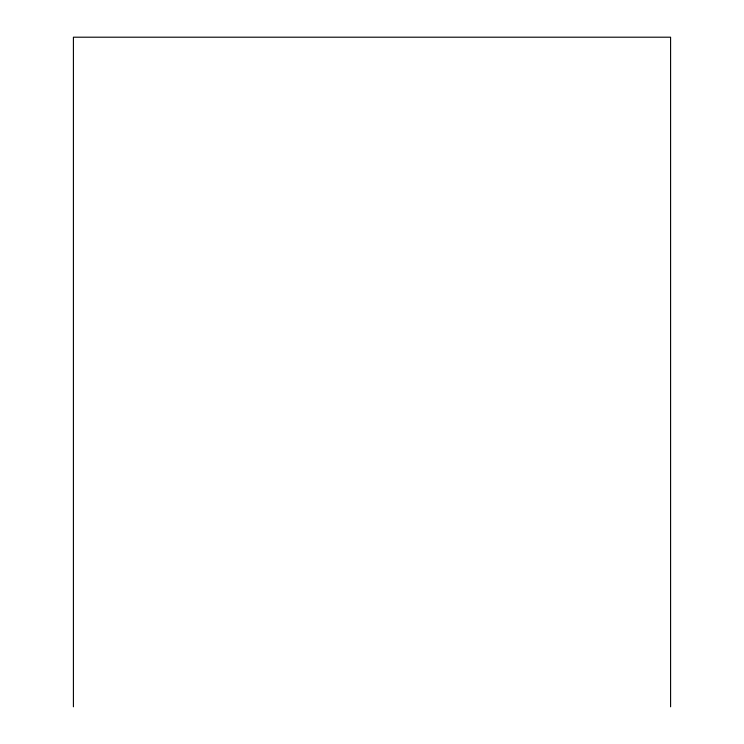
<?xml version="1.0" encoding="UTF-8"?>
<svg xmlns="http://www.w3.org/2000/svg" width="744" height="744" viewBox="0 0 744 744"><rect width="100%" height="100%" fill="white"/><g stroke="black" fill="none" stroke-linecap="round" stroke-linejoin="round"><path stroke-width="1.12" d="M670.586 706.8L670.586 37.2L73.414 37.2L73.414 706.8"/></g></svg>
